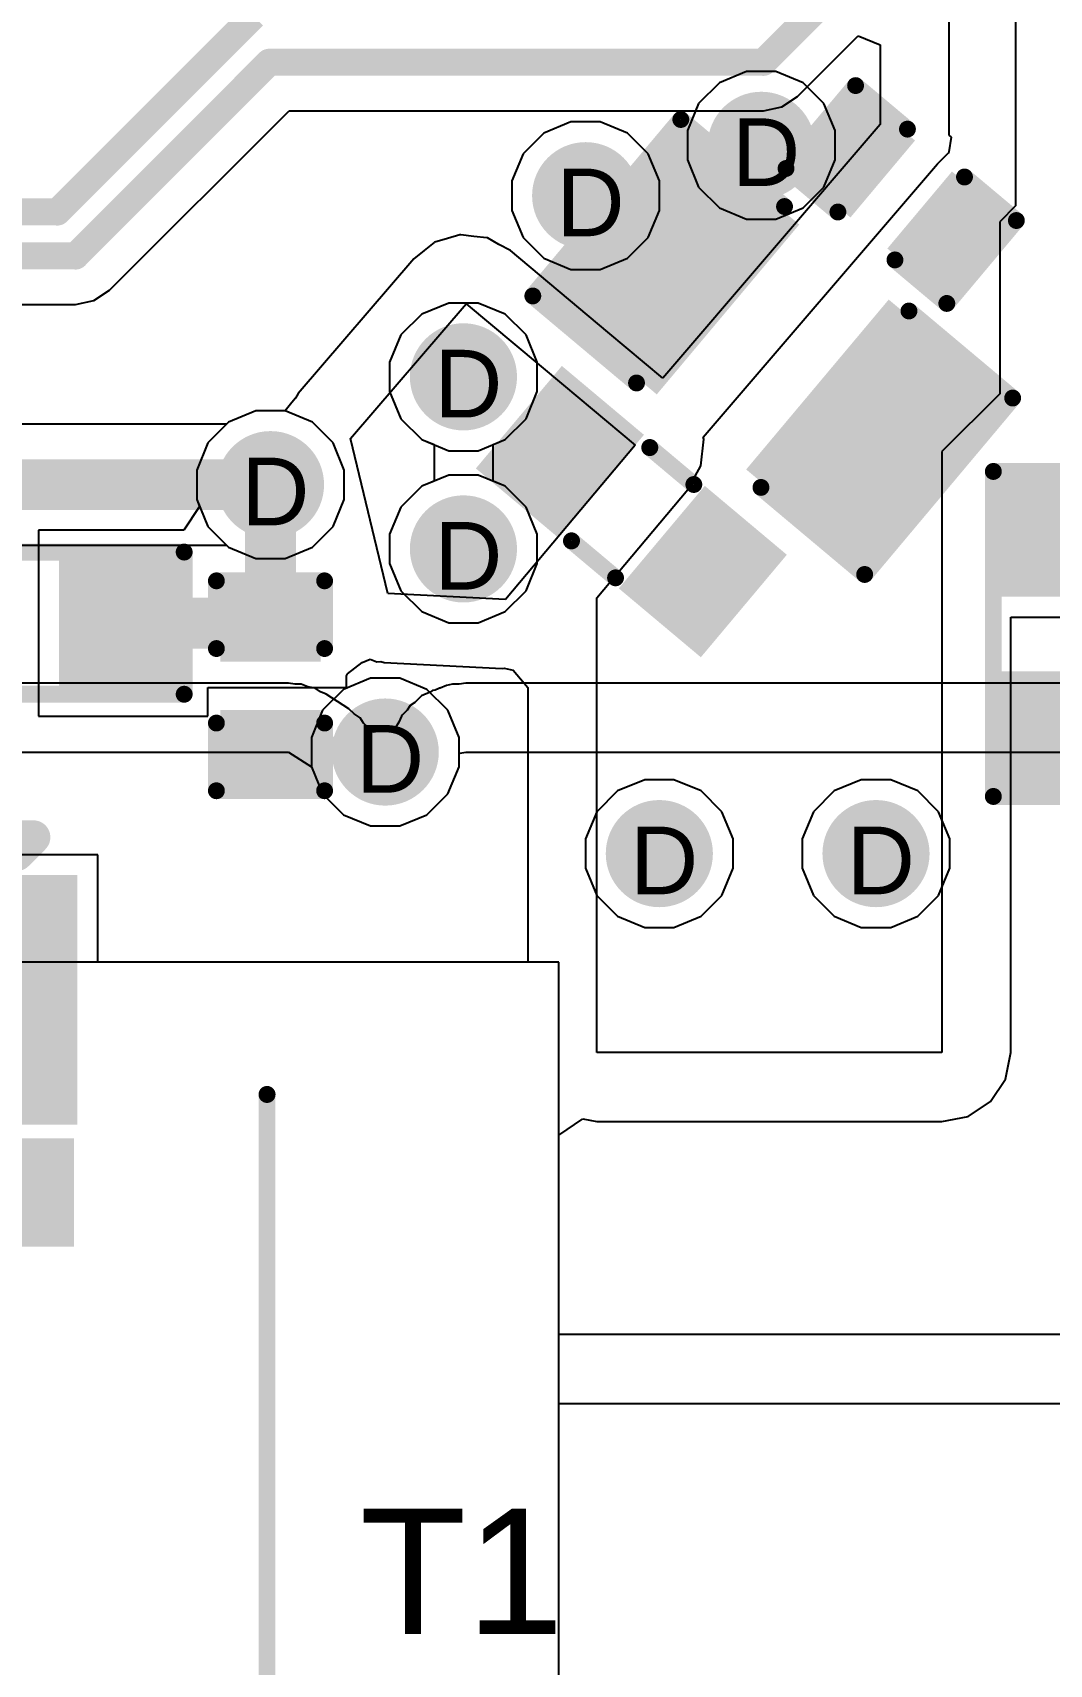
# Model space of a CAD drawing. Header units: inches. Extents: x 0 to 5032, y 0 to 5323.
# Drawn here: x 154.68 to 162.31, y 23.38 to 35.62 of the extents above; entities that cross this region are included whole.
import ezdxf

# ---------------------------------------------------------------- set-up
doc = ezdxf.new("R2010")
doc.units = ezdxf.units.IN
for name, color, linetype in [('Bottom Layer', 5, 'Continuous'), ('Bottom Solder', 6, 'Continuous'), ('Drill Drawing', 1, 'Continuous'), ('Layer 1', 16, 'Continuous'), ('Layer 2', 76, 'Continuous'), ('Multi-Layer', 9, 'Continuous'), ('Top Layer', 1, 'Continuous'), ('Top Overlay', 2, 'Continuous'), ('Top Paste', 8, 'Continuous'), ('Top Solder', 216, 'Continuous'), ('Via Holes', 16, 'Continuous')]:
    doc.layers.add(name, color=color, linetype=linetype)
doc.styles.add('Arial', font='', dxfattribs={"height": 0.2})
doc.styles.get('Arial').set_extended_font_data('Arial')

# ---------------------------------------------------------------- blocks, each defined once
blk = doc.blocks.new('IND_0603__1608_M_______26')
at = {"layer": 'Top Layer'}
for points in [[(-1, 0.4), (-0.4, 0.4), (-0.4, -0.4), (-1, -0.4)], [(0.4, 0.4), (1, 0.4), (1, -0.4), (0.4, -0.4)]]:
    blk.add_hatch(color=1, dxfattribs=at).paths.add_polyline_path(points)
at = {"layer": 'Top Paste'}
for points in [[(-1, 0.4), (-0.4, 0.4), (-0.4, -0.4), (-1, -0.4)], [(0.4, 0.4), (1, 0.4), (1, -0.4), (0.4, -0.4)]]:
    blk.add_hatch(color=8, dxfattribs=at).paths.add_polyline_path(points)
at = {"layer": 'Top Solder'}
for points in [[(-1.102, 0.502), (-0.298, 0.502), (-0.298, -0.502), (-1.102, -0.502)], [(0.298, 0.502), (1.102, 0.502), (1.102, -0.502), (0.298, -0.502)]]:
    blk.add_hatch(color=216, dxfattribs=at).paths.add_polyline_path(points)
at = {"layer": 'Top Overlay'}
for points in [[(-0.203, 0.457, 0.127, 0.127, 0), (0.229, 0.457, 0.127, 0.127, 0)], [(-0.203, -0.457, 0.127, 0.127, 0), (0.229, -0.457, 0.127, 0.127, 0)]]:
    blk.add_lwpolyline(points, format="xyseb", dxfattribs=at)
for points in [[(-0.235, 0.457, 0.0635, 0.0635, 1), (-0.171, 0.457, 0.0635, 0.0635, 1)], [(0.197, 0.457, 0.0635, 0.0635, 1), (0.26, 0.457, 0.0635, 0.0635, 1)], [(-0.235, -0.457, 0.0635, 0.0635, 1), (-0.171, -0.457, 0.0635, 0.0635, 1)], [(0.197, -0.457, 0.0635, 0.0635, 1), (0.26, -0.457, 0.0635, 0.0635, 1)]]:
    blk.add_lwpolyline(points, format="xyseb", close=True, dxfattribs=at)
blk = doc.blocks.new('C___0402_33')
at = {"layer": 'Top Layer'}
for points in [[(-0.699, -0.318), (-0.699, 0.317), (-0.241, 0.317), (-0.241, -0.318)], [(0.241, -0.318), (0.241, 0.317), (0.699, 0.317), (0.699, -0.318)]]:
    blk.add_hatch(color=1, dxfattribs=at).paths.add_polyline_path(points)
at = {"layer": 'Top Paste'}
for points in [[(-0.699, -0.318), (-0.699, 0.317), (-0.241, 0.317), (-0.241, -0.318)], [(0.241, -0.318), (0.241, 0.317), (0.699, 0.317), (0.699, -0.318)]]:
    blk.add_hatch(color=8, dxfattribs=at).paths.add_polyline_path(points)
at = {"layer": 'Top Solder'}
for points in [[(-0.758, -0.377), (-0.758, 0.377), (-0.181, 0.377), (-0.181, -0.377)], [(0.181, -0.377), (0.181, 0.377), (0.758, 0.377), (0.758, -0.377)]]:
    blk.add_hatch(color=216, dxfattribs=at).paths.add_polyline_path(points)
at = {"layer": 'Top Overlay'}
for points in [[(-0.787, -0.406, 0.127, 0.127, 0), (-0.787, 0.406, 0.127, 0.127, 0)], [(-0.787, 0.406, 0.127, 0.127, 0), (-0.279, 0.406, 0.127, 0.127, 0)], [(0.279, 0.406, 0.127, 0.127, 0), (0.787, 0.406, 0.127, 0.127, 0)], [(0.787, -0.406, 0.127, 0.127, 0), (0.787, 0.406, 0.127, 0.127, 0)], [(-0.787, -0.406, 0.127, 0.127, 0), (-0.279, -0.406, 0.127, 0.127, 0)], [(0.279, -0.406, 0.127, 0.127, 0), (0.787, -0.406, 0.127, 0.127, 0)]]:
    blk.add_lwpolyline(points, format="xyseb", dxfattribs=at)
for points in [[(-0.819, 0.406, 0.0635, 0.0635, 1), (-0.756, 0.406, 0.0635, 0.0635, 1)], [(-0.819, 0.406, 0.0635, 0.0635, 1), (-0.756, 0.406, 0.0635, 0.0635, 1)], [(-0.311, 0.406, 0.0635, 0.0635, 1), (-0.248, 0.406, 0.0635, 0.0635, 1)], [(0.248, 0.406, 0.0635, 0.0635, 1), (0.311, 0.406, 0.0635, 0.0635, 1)], [(0.756, 0.406, 0.0635, 0.0635, 1), (0.819, 0.406, 0.0635, 0.0635, 1)], [(0.756, 0.406, 0.0635, 0.0635, 1), (0.819, 0.406, 0.0635, 0.0635, 1)], [(-0.819, -0.406, 0.0635, 0.0635, 1), (-0.756, -0.406, 0.0635, 0.0635, 1)], [(-0.819, -0.406, 0.0635, 0.0635, 1), (-0.756, -0.406, 0.0635, 0.0635, 1)], [(-0.311, -0.406, 0.0635, 0.0635, 1), (-0.248, -0.406, 0.0635, 0.0635, 1)], [(0.248, -0.406, 0.0635, 0.0635, 1), (0.311, -0.406, 0.0635, 0.0635, 1)], [(0.756, -0.406, 0.0635, 0.0635, 1), (0.819, -0.406, 0.0635, 0.0635, 1)], [(0.756, -0.406, 0.0635, 0.0635, 1), (0.819, -0.406, 0.0635, 0.0635, 1)]]:
    blk.add_lwpolyline(points, format="xyseb", close=True, dxfattribs=at)
blk = doc.blocks.new('C___0805_34')
at = {"layer": 'Top Layer'}
for points in [[(-1.524, 0.762), (-0.508, 0.762), (-0.508, -0.762), (-1.524, -0.762)], [(0.508, 0.762), (1.524, 0.762), (1.524, -0.762), (0.508, -0.762)]]:
    blk.add_hatch(color=1, dxfattribs=at).paths.add_polyline_path(points)
at = {"layer": 'Top Paste'}
for points in [[(-1.524, 0.762), (-0.508, 0.762), (-0.508, -0.762), (-1.524, -0.762)], [(0.508, 0.762), (1.524, 0.762), (1.524, -0.762), (0.508, -0.762)]]:
    blk.add_hatch(color=8, dxfattribs=at).paths.add_polyline_path(points)
at = {"layer": 'Top Solder'}
for points in [[(-1.594, 0.832), (-0.438, 0.832), (-0.438, -0.832), (-1.594, -0.832)], [(0.438, 0.832), (1.594, 0.832), (1.594, -0.832), (0.438, -0.832)]]:
    blk.add_hatch(color=216, dxfattribs=at).paths.add_polyline_path(points)
at = {"layer": 'Top Overlay'}
for points in [[(-1.626, 0.864, 0.127, 0.127, 0), (-0.61, 0.864, 0.127, 0.127, 0)], [(-1.626, -0.864, 0.127, 0.127, 0), (-1.626, 0.864, 0.127, 0.127, 0)], [(0.61, 0.864, 0.127, 0.127, 0), (1.626, 0.864, 0.127, 0.127, 0)], [(1.626, -0.864, 0.127, 0.127, 0), (1.626, 0.864, 0.127, 0.127, 0)], [(-1.626, -0.864, 0.127, 0.127, 0), (-0.61, -0.864, 0.127, 0.127, 0)], [(0.61, -0.864, 0.127, 0.127, 0), (1.626, -0.864, 0.127, 0.127, 0)]]:
    blk.add_lwpolyline(points, format="xyseb", dxfattribs=at)
for points in [[(-1.657, 0.864, 0.0635, 0.0635, 1), (-1.594, 0.864, 0.0635, 0.0635, 1)], [(-1.657, 0.864, 0.0635, 0.0635, 1), (-1.594, 0.864, 0.0635, 0.0635, 1)], [(-0.641, 0.864, 0.0635, 0.0635, 1), (-0.578, 0.864, 0.0635, 0.0635, 1)], [(0.578, 0.864, 0.0635, 0.0635, 1), (0.641, 0.864, 0.0635, 0.0635, 1)], [(1.594, 0.864, 0.0635, 0.0635, 1), (1.657, 0.864, 0.0635, 0.0635, 1)], [(1.594, 0.864, 0.0635, 0.0635, 1), (1.657, 0.864, 0.0635, 0.0635, 1)], [(-1.657, -0.864, 0.0635, 0.0635, 1), (-1.594, -0.864, 0.0635, 0.0635, 1)], [(-1.657, -0.864, 0.0635, 0.0635, 1), (-1.594, -0.864, 0.0635, 0.0635, 1)], [(-0.641, -0.864, 0.0635, 0.0635, 1), (-0.578, -0.864, 0.0635, 0.0635, 1)], [(0.578, -0.864, 0.0635, 0.0635, 1), (0.641, -0.864, 0.0635, 0.0635, 1)], [(1.594, -0.864, 0.0635, 0.0635, 1), (1.657, -0.864, 0.0635, 0.0635, 1)], [(1.594, -0.864, 0.0635, 0.0635, 1), (1.657, -0.864, 0.0635, 0.0635, 1)]]:
    blk.add_lwpolyline(points, format="xyseb", close=True, dxfattribs=at)
blk = doc.blocks.new('C___0402_38')
at = {"layer": 'Top Layer'}
for points in [[(-0.699, -0.318), (-0.699, 0.318), (-0.241, 0.318), (-0.241, -0.318)], [(0.241, -0.318), (0.241, 0.318), (0.699, 0.318), (0.699, -0.318)]]:
    blk.add_hatch(color=1, dxfattribs=at).paths.add_polyline_path(points)
at = {"layer": 'Top Paste'}
for points in [[(-0.699, -0.318), (-0.699, 0.318), (-0.241, 0.318), (-0.241, -0.318)], [(0.241, -0.318), (0.241, 0.318), (0.699, 0.318), (0.699, -0.318)]]:
    blk.add_hatch(color=8, dxfattribs=at).paths.add_polyline_path(points)
at = {"layer": 'Top Solder'}
for points in [[(-0.758, -0.377), (-0.758, 0.377), (-0.181, 0.377), (-0.181, -0.377)], [(0.181, -0.377), (0.181, 0.377), (0.758, 0.377), (0.758, -0.377)]]:
    blk.add_hatch(color=216, dxfattribs=at).paths.add_polyline_path(points)
at = {"layer": 'Top Overlay'}
for points in [[(-0.787, 0.406, 0.127, 0.127, 0), (-0.787, -0.406, 0.127, 0.127, 0)], [(-0.787, 0.406, 0.127, 0.127, 0), (-0.279, 0.406, 0.127, 0.127, 0)], [(0.279, 0.406, 0.127, 0.127, 0), (0.787, 0.406, 0.127, 0.127, 0)], [(0.787, 0.406, 0.127, 0.127, 0), (0.787, -0.406, 0.127, 0.127, 0)], [(-0.787, -0.406, 0.127, 0.127, 0), (-0.279, -0.406, 0.127, 0.127, 0)], [(0.279, -0.406, 0.127, 0.127, 0), (0.787, -0.406, 0.127, 0.127, 0)]]:
    blk.add_lwpolyline(points, format="xyseb", dxfattribs=at)
for points in [[(-0.819, 0.406, 0.0635, 0.0635, 1), (-0.756, 0.406, 0.0635, 0.0635, 1)], [(-0.819, 0.406, 0.0635, 0.0635, 1), (-0.756, 0.406, 0.0635, 0.0635, 1)], [(-0.311, 0.406, 0.0635, 0.0635, 1), (-0.248, 0.406, 0.0635, 0.0635, 1)], [(0.248, 0.406, 0.0635, 0.0635, 1), (0.311, 0.406, 0.0635, 0.0635, 1)], [(0.756, 0.406, 0.0635, 0.0635, 1), (0.819, 0.406, 0.0635, 0.0635, 1)], [(0.756, 0.406, 0.0635, 0.0635, 1), (0.819, 0.406, 0.0635, 0.0635, 1)], [(-0.819, -0.406, 0.0635, 0.0635, 1), (-0.756, -0.406, 0.0635, 0.0635, 1)], [(-0.819, -0.406, 0.0635, 0.0635, 1), (-0.756, -0.406, 0.0635, 0.0635, 1)], [(-0.311, -0.406, 0.0635, 0.0635, 1), (-0.248, -0.406, 0.0635, 0.0635, 1)], [(0.248, -0.406, 0.0635, 0.0635, 1), (0.311, -0.406, 0.0635, 0.0635, 1)], [(0.756, -0.406, 0.0635, 0.0635, 1), (0.819, -0.406, 0.0635, 0.0635, 1)], [(0.756, -0.406, 0.0635, 0.0635, 1), (0.819, -0.406, 0.0635, 0.0635, 1)]]:
    blk.add_lwpolyline(points, format="xyseb", close=True, dxfattribs=at)
blk = doc.blocks.new('H1102NLT_51')
at = {"layer": 'Top Layer'}
for points in [[(-5.1, 4.825), (-3.43, 4.825), (-3.43, 4.065), (-5.1, 4.065)], [(5.1, 4.065), (3.43, 4.065), (3.43, 4.825), (5.1, 4.825)], [(-5.1, 3.555), (-3.43, 3.555), (-3.43, 2.795), (-5.1, 2.795)], [(5.1, 2.795), (3.43, 2.795), (3.43, 3.555), (5.1, 3.555)], [(-5.1, 2.285), (-3.43, 2.285), (-3.43, 1.525), (-5.1, 1.525)], [(5.1, 1.525), (3.43, 1.525), (3.43, 2.285), (5.1, 2.285)], [(-5.1, 1.015), (-3.43, 1.015), (-3.43, 0.255), (-5.1, 0.255)], [(5.1, 0.255), (3.43, 0.255), (3.43, 1.015), (5.1, 1.015)], [(-5.1, -0.255), (-3.43, -0.255), (-3.43, -1.015), (-5.1, -1.015)], [(5.1, -1.015), (3.43, -1.015), (3.43, -0.255), (5.1, -0.255)], [(-5.1, -1.525), (-3.43, -1.525), (-3.43, -2.285), (-5.1, -2.285)], [(5.1, -2.285), (3.43, -2.285), (3.43, -1.525), (5.1, -1.525)], [(-5.1, -2.795), (-3.43, -2.795), (-3.43, -3.555), (-5.1, -3.555)], [(5.1, -3.555), (3.43, -3.555), (3.43, -2.795), (5.1, -2.795)], [(-5.1, -4.065), (-3.43, -4.065), (-3.43, -4.825), (-5.1, -4.825)], [(5.1, -4.825), (3.43, -4.825), (3.43, -4.065), (5.1, -4.065)]]:
    blk.add_hatch(color=1, dxfattribs=at).paths.add_polyline_path(points)
at = {"layer": 'Top Overlay'}
blk.add_hatch(color=2, dxfattribs=at).paths.add_polyline_path([(-3.226, 4.089), (-2.413, 4.089), (-2.413, 4.902), (-3.226, 4.902)])
at = {"layer": 'Top Paste'}
for points in [[(-5.1, 4.825), (-3.43, 4.825), (-3.43, 4.065), (-5.1, 4.065)], [(5.1, 4.065), (3.43, 4.065), (3.43, 4.825), (5.1, 4.825)], [(-5.1, 3.555), (-3.43, 3.555), (-3.43, 2.795), (-5.1, 2.795)], [(5.1, 2.795), (3.43, 2.795), (3.43, 3.555), (5.1, 3.555)], [(-5.1, 2.285), (-3.43, 2.285), (-3.43, 1.525), (-5.1, 1.525)], [(5.1, 1.525), (3.43, 1.525), (3.43, 2.285), (5.1, 2.285)], [(-5.1, 1.015), (-3.43, 1.015), (-3.43, 0.255), (-5.1, 0.255)], [(5.1, 0.255), (3.43, 0.255), (3.43, 1.015), (5.1, 1.015)], [(-5.1, -0.255), (-3.43, -0.255), (-3.43, -1.015), (-5.1, -1.015)], [(5.1, -1.015), (3.43, -1.015), (3.43, -0.255), (5.1, -0.255)], [(-5.1, -1.525), (-3.43, -1.525), (-3.43, -2.285), (-5.1, -2.285)], [(5.1, -2.285), (3.43, -2.285), (3.43, -1.525), (5.1, -1.525)], [(-5.1, -2.795), (-3.43, -2.795), (-3.43, -3.555), (-5.1, -3.555)], [(5.1, -3.555), (3.43, -3.555), (3.43, -2.795), (5.1, -2.795)], [(-5.1, -4.065), (-3.43, -4.065), (-3.43, -4.825), (-5.1, -4.825)], [(5.1, -4.825), (3.43, -4.825), (3.43, -4.065), (5.1, -4.065)]]:
    blk.add_hatch(color=8, dxfattribs=at).paths.add_polyline_path(points)
at = {"layer": 'Top Solder'}
for points in [[(-5.202, 4.927), (-3.328, 4.927), (-3.328, 3.963), (-5.202, 3.963)], [(5.202, 3.963), (3.328, 3.963), (3.328, 4.927), (5.202, 4.927)], [(-5.202, 3.657), (-3.328, 3.657), (-3.328, 2.693), (-5.202, 2.693)], [(5.202, 2.693), (3.328, 2.693), (3.328, 3.657), (5.202, 3.657)], [(-5.202, 2.387), (-3.328, 2.387), (-3.328, 1.423), (-5.202, 1.423)], [(5.202, 1.423), (3.328, 1.423), (3.328, 2.387), (5.202, 2.387)], [(-5.202, 1.117), (-3.328, 1.117), (-3.328, 0.153), (-5.202, 0.153)], [(5.202, 0.153), (3.328, 0.153), (3.328, 1.117), (5.202, 1.117)], [(-5.202, -0.153), (-3.328, -0.153), (-3.328, -1.117), (-5.202, -1.117)], [(5.202, -1.117), (3.328, -1.117), (3.328, -0.153), (5.202, -0.153)], [(-5.202, -1.423), (-3.328, -1.423), (-3.328, -2.387), (-5.202, -2.387)], [(5.202, -2.387), (3.328, -2.387), (3.328, -1.423), (5.202, -1.423)], [(-5.202, -2.693), (-3.328, -2.693), (-3.328, -3.657), (-5.202, -3.657)], [(5.202, -3.657), (3.328, -3.657), (3.328, -2.693), (5.202, -2.693)], [(-5.202, -3.963), (-3.328, -3.963), (-3.328, -4.927), (-5.202, -4.927)], [(5.202, -4.927), (3.328, -4.927), (3.328, -3.963), (5.202, -3.963)]]:
    blk.add_hatch(color=216, dxfattribs=at).paths.add_polyline_path(points)
at = {"layer": 'Top Overlay'}
for points in [[(3.555, 6.35, 0.127, 0.127, 0), (-3.555, 6.35, 0.127, 0.127, 0)], [(-5.484, 4.343, 0.254, 0.254, 0), (-5.484, 4.597, 0.254, 0.254, 0)], [(-5.357, 4.47, 0.254, 0.254, 0), (-5.484, 4.597, 0.254, 0.254, 0)], [(-5.484, 4.343, 0.254, 0.254, 0), (-5.357, 4.47, 0.254, 0.254, 0)], [(3.555, -6.35, 0.127, 0.127, 0), (-3.555, -6.35, 0.127, 0.127, 0)]]:
    blk.add_lwpolyline(points, format="xyseb", dxfattribs=at)
for points in [[(-3.587, 6.35, 0.0635, 0.0635, 1), (-3.523, 6.35, 0.0635, 0.0635, 1)], [(3.523, 6.35, 0.0635, 0.0635, 1), (3.587, 6.35, 0.0635, 0.0635, 1)], [(-5.548, 4.597, 0.127, 0.127, 1), (-5.421, 4.597, 0.127, 0.127, 1)], [(-5.548, 4.597, 0.127, 0.127, 1), (-5.421, 4.597, 0.127, 0.127, 1)], [(-5.421, 4.47, 0.127, 0.127, 1), (-5.294, 4.47, 0.127, 0.127, 1)], [(-5.421, 4.47, 0.127, 0.127, 1), (-5.294, 4.47, 0.127, 0.127, 1)], [(-5.548, 4.343, 0.127, 0.127, 1), (-5.421, 4.343, 0.127, 0.127, 1)], [(-5.548, 4.343, 0.127, 0.127, 1), (-5.421, 4.343, 0.127, 0.127, 1)], [(-3.587, -6.35, 0.0635, 0.0635, 1), (-3.523, -6.35, 0.0635, 0.0635, 1)], [(3.523, -6.35, 0.0635, 0.0635, 1), (3.587, -6.35, 0.0635, 0.0635, 1)]]:
    blk.add_lwpolyline(points, format="xyseb", close=True, dxfattribs=at)
blk = doc.blocks.new('R___0603_89')
at = {"layer": 'Top Layer'}
for points in [[(-0.381, 0.4445), (-0.381, -0.4445), (-1.143, -0.4445), (-1.143, 0.4445)], [(1.143, 0.4445), (1.143, -0.4445), (0.381, -0.4445), (0.381, 0.4445)]]:
    blk.add_hatch(color=1, dxfattribs=at).paths.add_polyline_path(points)
at = {"layer": 'Top Paste'}
for points in [[(-0.381, 0.4445), (-0.381, -0.4445), (-1.143, -0.4445), (-1.143, 0.4445)], [(1.143, 0.4445), (1.143, -0.4445), (0.381, -0.4445), (0.381, 0.4445)]]:
    blk.add_hatch(color=8, dxfattribs=at).paths.add_polyline_path(points)
at = {"layer": 'Top Solder'}
for points in [[(-0.2794, 0.5461), (-0.2794, -0.5461), (-1.2446, -0.5461), (-1.2446, 0.5461)], [(1.2446, 0.5461), (1.2446, -0.5461), (0.2794, -0.5461), (0.2794, 0.5461)]]:
    blk.add_hatch(color=216, dxfattribs=at).paths.add_polyline_path(points)
at = {"layer": 'Top Overlay'}
for points in [[(1.2192, 0.5334, 0.127, 0.127, 0), (-1.2192, 0.5334, 0.127, 0.127, 0)], [(-1.2192, -0.5334, 0.127, 0.127, 0), (-1.2192, 0.5334, 0.127, 0.127, 0)], [(1.2192, -0.5334, 0.127, 0.127, 0), (1.2192, 0.5334, 0.127, 0.127, 0)], [(1.2192, -0.5334, 0.127, 0.127, 0), (-1.2192, -0.5334, 0.127, 0.127, 0)]]:
    blk.add_lwpolyline(points, format="xyseb", dxfattribs=at)
for points in [[(-1.25095, 0.5334, 0.0635, 0.0635, 1), (-1.18745, 0.5334, 0.0635, 0.0635, 1)], [(-1.25095, 0.5334, 0.0635, 0.0635, 1), (-1.18745, 0.5334, 0.0635, 0.0635, 1)], [(1.18745, 0.5334, 0.0635, 0.0635, 1), (1.25095, 0.5334, 0.0635, 0.0635, 1)], [(1.18745, 0.5334, 0.0635, 0.0635, 1), (1.25095, 0.5334, 0.0635, 0.0635, 1)], [(-1.25095, -0.5334, 0.0635, 0.0635, 1), (-1.18745, -0.5334, 0.0635, 0.0635, 1)], [(-1.25095, -0.5334, 0.0635, 0.0635, 1), (-1.18745, -0.5334, 0.0635, 0.0635, 1)], [(1.18745, -0.5334, 0.0635, 0.0635, 1), (1.25095, -0.5334, 0.0635, 0.0635, 1)], [(1.18745, -0.5334, 0.0635, 0.0635, 1), (1.25095, -0.5334, 0.0635, 0.0635, 1)]]:
    blk.add_lwpolyline(points, format="xyseb", close=True, dxfattribs=at)
blk = doc.blocks.new('R___0603_101')
at = {"layer": 'Top Layer'}
for points in [[(-0.381, 0.4445), (-0.381, -0.4445), (-1.143, -0.4445), (-1.143, 0.4445)], [(1.143, 0.4445), (1.143, -0.4445), (0.381, -0.4445), (0.381, 0.4445)]]:
    blk.add_hatch(color=1, dxfattribs=at).paths.add_polyline_path(points)
at = {"layer": 'Top Paste'}
for points in [[(-0.381, 0.4445), (-0.381, -0.4445), (-1.143, -0.4445), (-1.143, 0.4445)], [(1.143, 0.4445), (1.143, -0.4445), (0.381, -0.4445), (0.381, 0.4445)]]:
    blk.add_hatch(color=8, dxfattribs=at).paths.add_polyline_path(points)
at = {"layer": 'Top Solder'}
for points in [[(-0.2794, 0.5461), (-0.2794, -0.5461), (-1.2446, -0.5461), (-1.2446, 0.5461)], [(1.2446, 0.5461), (1.2446, -0.5461), (0.2794, -0.5461), (0.2794, 0.5461)]]:
    blk.add_hatch(color=216, dxfattribs=at).paths.add_polyline_path(points)
at = {"layer": 'Top Overlay'}
for points in [[(1.2192, 0.5334, 0.127, 0.127, 0), (-1.2192, 0.5334, 0.127, 0.127, 0)], [(-1.2192, 0.5334, 0.127, 0.127, 0), (-1.2192, -0.5334, 0.127, 0.127, 0)], [(1.2192, 0.5334, 0.127, 0.127, 0), (1.2192, -0.5334, 0.127, 0.127, 0)], [(1.2192, -0.5334, 0.127, 0.127, 0), (-1.2192, -0.5334, 0.127, 0.127, 0)]]:
    blk.add_lwpolyline(points, format="xyseb", dxfattribs=at)
for points in [[(-1.25095, 0.5334, 0.0635, 0.0635, 1), (-1.18745, 0.5334, 0.0635, 0.0635, 1)], [(-1.25095, 0.5334, 0.0635, 0.0635, 1), (-1.18745, 0.5334, 0.0635, 0.0635, 1)], [(1.18745, 0.5334, 0.0635, 0.0635, 1), (1.25095, 0.5334, 0.0635, 0.0635, 1)], [(1.18745, 0.5334, 0.0635, 0.0635, 1), (1.25095, 0.5334, 0.0635, 0.0635, 1)], [(-1.25095, -0.5334, 0.0635, 0.0635, 1), (-1.18745, -0.5334, 0.0635, 0.0635, 1)], [(-1.25095, -0.5334, 0.0635, 0.0635, 1), (-1.18745, -0.5334, 0.0635, 0.0635, 1)], [(1.18745, -0.5334, 0.0635, 0.0635, 1), (1.25095, -0.5334, 0.0635, 0.0635, 1)], [(1.18745, -0.5334, 0.0635, 0.0635, 1), (1.25095, -0.5334, 0.0635, 0.0635, 1)]]:
    blk.add_lwpolyline(points, format="xyseb", close=True, dxfattribs=at)

msp = doc.modelspace()

# ---------------------------------------------------------------- hatches: boundary and pattern name
at = {"layer": 'Bottom Layer'}
h = msp.add_hatch(color=5, dxfattribs=at)
edge = h.paths.add_edge_path()
edge.add_arc((160.15, 34.778), 0.3, 0, 360)
h = msp.add_hatch(color=5, dxfattribs=at)
edge = h.paths.add_edge_path()
edge.add_arc((158.832, 34.4), 0.3, 0, 360)
h = msp.add_hatch(color=5, dxfattribs=at)
edge = h.paths.add_edge_path()
edge.add_arc((157.915, 33.041), 0.3, 0, 360)
h = msp.add_hatch(color=5, dxfattribs=at)
edge = h.paths.add_edge_path()
edge.add_arc((156.467, 32.232), 0.3, 0, 360)
h = msp.add_hatch(color=5, dxfattribs=at)
edge = h.paths.add_edge_path()
edge.add_arc((157.915, 31.75), 0.3, 0, 360)
h = msp.add_hatch(color=5, dxfattribs=at)
edge = h.paths.add_edge_path()
edge.add_arc((157.328, 30.226), 0.3, 0, 360)
h = msp.add_hatch(color=5, dxfattribs=at)
edge = h.paths.add_edge_path()
edge.add_arc((159.385, 29.464), 0.3, 0, 360)
h = msp.add_hatch(color=5, dxfattribs=at)
edge = h.paths.add_edge_path()
edge.add_arc((161.011, 29.464), 0.3, 0, 360)
at = {"layer": 'Bottom Solder'}
h = msp.add_hatch(color=6, dxfattribs=at)
edge = h.paths.add_edge_path()
edge.add_arc((160.15, 34.778), 0.402, 0, 360)
h = msp.add_hatch(color=6, dxfattribs=at)
edge = h.paths.add_edge_path()
edge.add_arc((158.832, 34.4), 0.402, 0, 360)
h = msp.add_hatch(color=6, dxfattribs=at)
edge = h.paths.add_edge_path()
edge.add_arc((157.915, 33.041), 0.402, 0, 360)
h = msp.add_hatch(color=6, dxfattribs=at)
edge = h.paths.add_edge_path()
edge.add_arc((156.467, 32.232), 0.402, 0, 360)
h = msp.add_hatch(color=6, dxfattribs=at)
edge = h.paths.add_edge_path()
edge.add_arc((157.915, 31.75), 0.402, 0, 360)
h = msp.add_hatch(color=6, dxfattribs=at)
edge = h.paths.add_edge_path()
edge.add_arc((157.328, 30.226), 0.402, 0, 360)
h = msp.add_hatch(color=6, dxfattribs=at)
edge = h.paths.add_edge_path()
edge.add_arc((159.385, 29.464), 0.402, 0, 360)
h = msp.add_hatch(color=6, dxfattribs=at)
edge = h.paths.add_edge_path()
edge.add_arc((161.011, 29.464), 0.402, 0, 360)
at = {"layer": 'Layer 1'}
h = msp.add_hatch(color=16, dxfattribs=at)
edge = h.paths.add_edge_path()
edge.add_arc((160.15, 34.778), 0.3, 0, 360)
h = msp.add_hatch(color=16, dxfattribs=at)
edge = h.paths.add_edge_path()
edge.add_arc((158.832, 34.4), 0.3, 0, 360)
h = msp.add_hatch(color=16, dxfattribs=at)
edge = h.paths.add_edge_path()
edge.add_arc((157.915, 33.041), 0.3, 0, 360)
h = msp.add_hatch(color=16, dxfattribs=at)
edge = h.paths.add_edge_path()
edge.add_arc((156.467, 32.232), 0.3, 0, 360)
h = msp.add_hatch(color=16, dxfattribs=at)
edge = h.paths.add_edge_path()
edge.add_arc((157.915, 31.75), 0.3, 0, 360)
h = msp.add_hatch(color=16, dxfattribs=at)
edge = h.paths.add_edge_path()
edge.add_arc((157.328, 30.226), 0.3, 0, 360)
h = msp.add_hatch(color=16, dxfattribs=at)
edge = h.paths.add_edge_path()
edge.add_arc((159.385, 29.464), 0.3, 0, 360)
h = msp.add_hatch(color=16, dxfattribs=at)
edge = h.paths.add_edge_path()
edge.add_arc((161.011, 29.464), 0.3, 0, 360)
at = {"layer": 'Layer 2'}
h = msp.add_hatch(color=76, dxfattribs=at)
edge = h.paths.add_edge_path()
edge.add_arc((160.15, 34.778), 0.3, 0, 360)
h = msp.add_hatch(color=76, dxfattribs=at)
edge = h.paths.add_edge_path()
edge.add_arc((158.832, 34.4), 0.3, 0, 360)
h = msp.add_hatch(color=76, dxfattribs=at)
edge = h.paths.add_edge_path()
edge.add_arc((157.915, 33.041), 0.3, 0, 360)
h = msp.add_hatch(color=76, dxfattribs=at)
edge = h.paths.add_edge_path()
edge.add_arc((156.467, 32.232), 0.3, 0, 360)
h = msp.add_hatch(color=76, dxfattribs=at)
edge = h.paths.add_edge_path()
edge.add_arc((157.915, 31.75), 0.3, 0, 360)
h = msp.add_hatch(color=76, dxfattribs=at)
edge = h.paths.add_edge_path()
edge.add_arc((157.328, 30.226), 0.3, 0, 360)
h = msp.add_hatch(color=76, dxfattribs=at)
edge = h.paths.add_edge_path()
edge.add_arc((159.385, 29.464), 0.3, 0, 360)
h = msp.add_hatch(color=76, dxfattribs=at)
edge = h.paths.add_edge_path()
edge.add_arc((161.011, 29.464), 0.3, 0, 360)
at = {"layer": 'Top Layer'}
h = msp.add_hatch(color=1, dxfattribs=at)
edge = h.paths.add_edge_path()
edge.add_arc((160.15, 34.778), 0.3, 0, 360)
h = msp.add_hatch(color=1, dxfattribs=at)
edge = h.paths.add_edge_path()
edge.add_arc((158.832, 34.4), 0.3, 0, 360)
h = msp.add_hatch(color=1, dxfattribs=at)
edge = h.paths.add_edge_path()
edge.add_arc((157.915, 33.041), 0.3, 0, 360)
h = msp.add_hatch(color=1, dxfattribs=at)
edge = h.paths.add_edge_path()
edge.add_arc((156.467, 32.232), 0.3, 0, 360)
h = msp.add_hatch(color=1, dxfattribs=at)
edge = h.paths.add_edge_path()
edge.add_arc((157.915, 31.75), 0.3, 0, 360)
h = msp.add_hatch(color=1, dxfattribs=at)
edge = h.paths.add_edge_path()
edge.add_arc((157.328, 30.226), 0.3, 0, 360)
h = msp.add_hatch(color=1, dxfattribs=at)
edge = h.paths.add_edge_path()
edge.add_arc((159.385, 29.464), 0.3, 0, 360)
h = msp.add_hatch(color=1, dxfattribs=at)
edge = h.paths.add_edge_path()
edge.add_arc((161.011, 29.464), 0.3, 0, 360)
at = {"layer": 'Top Solder'}
h = msp.add_hatch(color=216, dxfattribs=at)
edge = h.paths.add_edge_path()
edge.add_arc((160.15, 34.778), 0.402, 0, 360)
h = msp.add_hatch(color=216, dxfattribs=at)
edge = h.paths.add_edge_path()
edge.add_arc((158.832, 34.4), 0.402, 0, 360)
h = msp.add_hatch(color=216, dxfattribs=at)
edge = h.paths.add_edge_path()
edge.add_arc((157.915, 33.041), 0.402, 0, 360)
h = msp.add_hatch(color=216, dxfattribs=at)
edge = h.paths.add_edge_path()
edge.add_arc((156.467, 32.232), 0.402, 0, 360)
h = msp.add_hatch(color=216, dxfattribs=at)
edge = h.paths.add_edge_path()
edge.add_arc((157.915, 31.75), 0.402, 0, 360)
h = msp.add_hatch(color=216, dxfattribs=at)
edge = h.paths.add_edge_path()
edge.add_arc((157.328, 30.226), 0.402, 0, 360)
h = msp.add_hatch(color=216, dxfattribs=at)
edge = h.paths.add_edge_path()
edge.add_arc((159.385, 29.464), 0.402, 0, 360)
h = msp.add_hatch(color=216, dxfattribs=at)
edge = h.paths.add_edge_path()
edge.add_arc((161.011, 29.464), 0.402, 0, 360)
at = {"layer": 'Via Holes'}
h = msp.add_hatch(color=7, dxfattribs=at)
edge = h.paths.add_edge_path()
edge.add_arc((160.15, 34.778), 0.15, 0, 360)
h = msp.add_hatch(color=7, dxfattribs=at)
edge = h.paths.add_edge_path()
edge.add_arc((158.832, 34.4), 0.15, 0, 360)
h = msp.add_hatch(color=7, dxfattribs=at)
edge = h.paths.add_edge_path()
edge.add_arc((157.915, 33.041), 0.15, 0, 360)
h = msp.add_hatch(color=7, dxfattribs=at)
edge = h.paths.add_edge_path()
edge.add_arc((156.467, 32.232), 0.15, 0, 360)
h = msp.add_hatch(color=7, dxfattribs=at)
edge = h.paths.add_edge_path()
edge.add_arc((157.915, 31.75), 0.15, 0, 360)
h = msp.add_hatch(color=7, dxfattribs=at)
edge = h.paths.add_edge_path()
edge.add_arc((157.328, 30.226), 0.15, 0, 360)
h = msp.add_hatch(color=7, dxfattribs=at)
edge = h.paths.add_edge_path()
edge.add_arc((159.385, 29.464), 0.15, 0, 360)
h = msp.add_hatch(color=7, dxfattribs=at)
edge = h.paths.add_edge_path()
edge.add_arc((161.011, 29.464), 0.15, 0, 360)

# ---------------------------------------------------------------- linework, layer by layer
at = {"layer": 'Bottom Layer'}
for p, q in [((157.805, 33.595), (157.602, 33.51)), ((158.026, 33.595), (157.805, 33.595)), ((158.229, 33.51), (158.026, 33.595)), ((157.602, 33.51), (157.446, 33.355)), ((158.385, 33.355), (158.229, 33.51)), ((157.446, 33.355), (157.361, 33.151)), ((158.469, 33.151), (158.385, 33.355)), ((157.361, 33.151), (157.361, 32.931)), ((158.469, 32.931), (158.469, 33.151)), ((157.361, 32.931), (157.446, 32.727)), ((158.385, 32.727), (158.469, 32.931)), ((156.153, 32.701), (156.137, 32.685)), ((156.357, 32.786), (156.153, 32.701)), ((156.577, 32.786), (156.357, 32.786)), ((156.781, 32.701), (156.577, 32.786)), ((156.937, 32.545), (156.781, 32.701)), ((157.446, 32.727), (157.602, 32.571)), ((158.229, 32.571), (158.385, 32.727)), ((156.137, 32.685), (151.5, 32.685)), ((157.602, 32.571), (157.805, 32.487)), ((158.026, 32.487), (158.229, 32.571)), ((157.021, 32.342), (156.937, 32.545)), ((157.805, 32.487), (158.026, 32.487)), ((157.021, 32.121), (157.021, 32.342)), ((157.602, 32.22), (157.446, 32.064)), ((157.805, 32.304), (157.602, 32.22)), ((158.026, 32.304), (157.805, 32.304)), ((158.229, 32.22), (158.026, 32.304)), ((158.385, 32.064), (158.229, 32.22)), ((156.937, 31.918), (157.021, 32.121)), ((157.446, 32.064), (157.361, 31.86)), ((158.469, 31.86), (158.385, 32.064)), ((156.781, 31.762), (156.937, 31.918)), ((157.361, 31.86), (157.361, 31.64)), ((158.469, 31.64), (158.469, 31.86)), ((151.5, 31.778), (156.137, 31.778)), ((156.137, 31.778), (156.153, 31.762)), ((156.153, 31.762), (156.357, 31.678)), ((156.577, 31.678), (156.781, 31.762)), ((156.357, 31.678), (156.577, 31.678)), ((157.361, 31.64), (157.446, 31.436)), ((158.385, 31.436), (158.469, 31.64)), ((157.446, 31.436), (157.602, 31.28)), ((158.229, 31.28), (158.385, 31.436)), ((157.602, 31.28), (157.805, 31.196)), ((158.026, 31.196), (158.229, 31.28)), ((157.805, 31.196), (158.026, 31.196)), ((156.603, 30.744), (154.209, 30.744)), ((156.649, 30.735), (156.603, 30.744)), ((156.697, 30.735), (156.649, 30.735)), ((156.748, 30.715), (156.697, 30.735)), ((157.832, 30.734), (157.787, 30.725)), ((157.883, 30.734), (157.832, 30.734)), ((157.933, 30.744), (157.883, 30.734)), ((162.819, 30.744), (157.933, 30.744)), ((156.801, 30.705), (156.748, 30.715)), ((156.841, 30.678), (156.801, 30.705)), ((156.885, 30.661), (156.841, 30.678)), ((157.055, 30.551), (156.885, 30.661)), ((157.6, 30.648), (157.549, 30.597)), ((157.666, 30.675), (157.6, 30.648)), ((157.6, 30.648), (157.6, 30.648)), ((157.683, 30.687), (157.666, 30.675)), ((157.703, 30.691), (157.683, 30.687)), ((157.73, 30.702), (157.703, 30.691)), ((157.734, 30.705), (157.73, 30.702)), ((157.739, 30.706), (157.734, 30.705)), ((157.787, 30.725), (157.739, 30.706)), ((157.787, 30.725), (157.787, 30.725)), ((157.094, 30.513), (157.055, 30.551)), ((157.14, 30.482), (157.094, 30.513)), ((157.451, 30.496), (157.431, 30.449)), ((157.457, 30.505), (157.451, 30.496)), ((157.493, 30.541), (157.457, 30.505)), ((157.457, 30.505), (157.457, 30.505)), ((157.515, 30.574), (157.493, 30.541)), ((157.549, 30.597), (157.515, 30.574)), ((157.166, 30.443), (157.14, 30.482)), ((157.2, 30.41), (157.166, 30.443)), ((157.212, 30.383), (157.2, 30.41)), ((157.24, 30.376), (157.212, 30.383)), ((157.403, 30.406), (157.24, 30.376)), ((157.431, 30.449), (157.403, 30.406)), ((154.209, 30.226), (156.273, 30.226)), ((156.273, 30.226), (156.603, 30.226)), ((156.603, 30.226), (156.774, 30.116)), ((157.882, 30.208), (157.888, 30.217)), ((157.882, 30.116), (157.882, 30.208)), ((157.888, 30.217), (157.933, 30.226)), ((157.933, 30.226), (159.842, 30.226)), ((159.842, 30.226), (162.819, 30.226)), ((156.774, 30.116), (156.858, 29.912)), ((157.797, 29.912), (157.882, 30.116)), ((156.858, 29.912), (157.014, 29.756)), ((157.641, 29.756), (157.797, 29.912)), ((157.014, 29.756), (157.217, 29.672)), ((157.438, 29.672), (157.641, 29.756)), ((157.217, 29.672), (157.438, 29.672)), ((158.632, 28.65), (141.554, 28.65)), ((158.632, 28.367), (158.632, 28.65)), ((158.632, 25.857), (158.632, 28.367)), ((158.632, 28.367), (158.632, 28.367)), ((165.708, 25.857), (158.632, 25.857)), ((158.632, 25.161), (158.632, 25.339)), ((158.632, 25.339), (165.708, 25.339)), ((158.632, 18.487), (158.632, 25.161))]:
    msp.add_line(p, q, dxfattribs=at)
msp.add_lwpolyline([(151.17, 32.232, 0.381, 0.381, 0), (156.467, 32.232, 0.381, 0.381, 0)], format="xyseb", dxfattribs=at)
msp.add_lwpolyline([(156.372, 32.232, 0.191, 0.191, 1), (156.562, 32.232, 0.191, 0.191, 1)], format="xyseb", close=True, dxfattribs=at)
at = {"layer": 'Layer 1'}
for p, q in [((157.805, 33.595), (157.602, 33.51)), ((158.026, 33.595), (157.805, 33.595)), ((158.229, 33.51), (158.026, 33.595)), ((157.602, 33.51), (157.446, 33.355)), ((158.385, 33.355), (158.229, 33.51)), ((157.446, 33.355), (157.361, 33.151)), ((158.469, 33.151), (158.385, 33.355)), ((157.361, 33.151), (157.361, 32.931)), ((158.469, 32.931), (158.469, 33.151)), ((157.361, 32.931), (157.446, 32.727)), ((158.385, 32.727), (158.469, 32.931)), ((156.153, 32.701), (155.997, 32.545)), ((156.357, 32.786), (156.153, 32.701)), ((156.577, 32.786), (156.357, 32.786)), ((156.781, 32.701), (156.577, 32.786)), ((156.937, 32.545), (156.781, 32.701)), ((157.446, 32.727), (157.602, 32.571)), ((158.229, 32.571), (158.385, 32.727)), ((157.602, 32.571), (157.694, 32.533)), ((158.137, 32.533), (158.229, 32.571)), ((155.997, 32.545), (155.913, 32.342)), ((157.021, 32.342), (156.937, 32.545)), ((157.694, 32.533), (157.694, 32.258)), ((158.137, 32.258), (158.137, 32.533)), ((155.913, 32.342), (155.913, 32.121)), ((157.021, 32.121), (157.021, 32.342)), ((157.602, 32.22), (157.446, 32.064)), ((157.694, 32.258), (157.602, 32.22)), ((158.229, 32.22), (158.137, 32.258)), ((158.385, 32.064), (158.229, 32.22)), ((155.913, 32.121), (155.997, 31.918)), ((156.937, 31.918), (157.021, 32.121)), ((157.446, 32.064), (157.361, 31.86)), ((158.469, 31.86), (158.385, 32.064)), ((155.997, 31.918), (156.153, 31.762)), ((156.781, 31.762), (156.937, 31.918)), ((157.361, 31.86), (157.361, 31.64)), ((158.469, 31.64), (158.469, 31.86)), ((156.153, 31.762), (156.357, 31.678)), ((156.577, 31.678), (156.781, 31.762)), ((156.357, 31.678), (156.577, 31.678)), ((157.361, 31.64), (157.446, 31.436)), ((158.385, 31.436), (158.469, 31.64)), ((157.446, 31.436), (157.602, 31.28)), ((158.229, 31.28), (158.385, 31.436)), ((157.602, 31.28), (157.805, 31.196)), ((158.026, 31.196), (158.229, 31.28)), ((157.805, 31.196), (158.026, 31.196)), ((159.275, 30.018), (159.071, 29.934)), ((159.495, 30.018), (159.275, 30.018)), ((159.699, 29.934), (159.495, 30.018)), ((160.9, 30.018), (160.697, 29.934)), ((161.121, 30.018), (160.9, 30.018)), ((161.324, 29.934), (161.121, 30.018)), ((159.071, 29.934), (158.915, 29.778)), ((159.855, 29.778), (159.699, 29.934)), ((160.697, 29.934), (160.541, 29.778)), ((161.48, 29.778), (161.324, 29.934)), ((158.915, 29.778), (158.831, 29.574)), ((159.939, 29.574), (159.855, 29.778)), ((160.541, 29.778), (160.457, 29.574)), ((161.565, 29.574), (161.48, 29.778)), ((158.831, 29.574), (158.831, 29.354)), ((159.939, 29.354), (159.939, 29.574)), ((160.457, 29.574), (160.457, 29.354)), ((161.565, 29.354), (161.565, 29.574)), ((158.831, 29.354), (158.915, 29.15)), ((159.855, 29.15), (159.939, 29.354)), ((160.457, 29.354), (160.541, 29.15)), ((161.48, 29.15), (161.565, 29.354)), ((158.915, 29.15), (159.071, 28.994)), ((159.699, 28.994), (159.855, 29.15)), ((160.541, 29.15), (160.697, 28.994)), ((161.324, 28.994), (161.48, 29.15)), ((159.071, 28.994), (159.275, 28.91)), ((159.275, 28.91), (159.495, 28.91)), ((159.495, 28.91), (159.699, 28.994)), ((160.697, 28.994), (160.9, 28.91)), ((160.9, 28.91), (161.121, 28.91)), ((161.121, 28.91), (161.324, 28.994)), ((158.632, 28.65), (153.922, 28.65)), ((158.632, 18.487), (158.632, 28.65))]:
    msp.add_line(p, q, dxfattribs=at)
at = {"layer": 'Layer 2'}
for p, q in [((160.04, 35.332), (159.836, 35.248)), ((160.26, 35.332), (160.04, 35.332)), ((160.464, 35.248), (160.26, 35.332)), ((159.836, 35.248), (159.68, 35.092)), ((160.62, 35.092), (160.464, 35.248)), ((159.68, 35.092), (159.596, 34.888)), ((160.704, 34.888), (160.62, 35.092)), ((158.722, 34.954), (158.518, 34.87)), ((158.942, 34.954), (158.722, 34.954)), ((159.146, 34.87), (158.942, 34.954)), ((158.518, 34.87), (158.362, 34.714)), ((159.302, 34.714), (159.146, 34.87)), ((159.596, 34.888), (159.596, 34.668)), ((160.704, 34.668), (160.704, 34.888)), ((158.362, 34.714), (158.278, 34.511)), ((159.386, 34.511), (159.302, 34.714)), ((159.596, 34.668), (159.68, 34.464)), ((160.62, 34.464), (160.704, 34.668)), ((158.278, 34.511), (158.278, 34.29)), ((159.386, 34.29), (159.386, 34.511)), ((159.68, 34.464), (159.836, 34.308)), ((160.464, 34.308), (160.62, 34.464)), ((158.278, 34.29), (158.362, 34.087)), ((159.302, 34.087), (159.386, 34.29)), ((159.836, 34.308), (160.04, 34.224)), ((160.26, 34.224), (160.464, 34.308)), ((160.04, 34.224), (160.26, 34.224)), ((158.362, 34.087), (158.518, 33.931)), ((159.146, 33.931), (159.302, 34.087)), ((158.518, 33.931), (158.722, 33.846)), ((158.942, 33.846), (159.146, 33.931)), ((158.722, 33.846), (158.942, 33.846)), ((156.153, 32.701), (155.997, 32.545)), ((156.357, 32.786), (156.153, 32.701)), ((156.577, 32.786), (156.357, 32.786)), ((156.781, 32.701), (156.577, 32.786)), ((156.937, 32.545), (156.781, 32.701)), ((155.997, 32.545), (155.913, 32.342)), ((157.021, 32.342), (156.937, 32.545)), ((155.913, 32.342), (155.913, 32.121)), ((157.021, 32.121), (157.021, 32.342)), ((155.913, 32.121), (155.997, 31.918)), ((156.937, 31.918), (157.021, 32.121)), ((155.997, 31.918), (156.153, 31.762)), ((156.781, 31.762), (156.937, 31.918)), ((156.153, 31.762), (156.357, 31.678)), ((156.577, 31.678), (156.781, 31.762)), ((156.357, 31.678), (156.577, 31.678)), ((157.217, 30.78), (157.014, 30.696)), ((157.438, 30.78), (157.217, 30.78)), ((157.641, 30.696), (157.438, 30.78)), ((157.014, 30.696), (156.858, 30.54)), ((157.797, 30.54), (157.641, 30.696)), ((156.858, 30.54), (156.774, 30.336)), ((157.882, 30.336), (157.797, 30.54)), ((156.774, 30.336), (156.774, 30.116)), ((157.882, 30.116), (157.882, 30.336)), ((156.774, 30.116), (156.858, 29.912)), ((157.797, 29.912), (157.882, 30.116)), ((159.275, 30.018), (159.071, 29.934)), ((159.495, 30.018), (159.275, 30.018)), ((159.699, 29.934), (159.495, 30.018)), ((160.9, 30.018), (160.697, 29.934)), ((161.121, 30.018), (160.9, 30.018)), ((161.324, 29.934), (161.121, 30.018)), ((156.858, 29.912), (157.014, 29.756)), ((157.641, 29.756), (157.797, 29.912)), ((159.071, 29.934), (158.915, 29.778)), ((159.855, 29.778), (159.699, 29.934)), ((160.697, 29.934), (160.541, 29.778)), ((161.48, 29.778), (161.324, 29.934)), ((157.014, 29.756), (157.217, 29.672)), ((157.438, 29.672), (157.641, 29.756)), ((158.915, 29.778), (158.831, 29.574)), ((159.939, 29.574), (159.855, 29.778)), ((160.541, 29.778), (160.457, 29.574)), ((161.565, 29.574), (161.48, 29.778)), ((157.217, 29.672), (157.438, 29.672)), ((158.831, 29.574), (158.831, 29.354)), ((159.939, 29.354), (159.939, 29.574)), ((160.457, 29.574), (160.457, 29.354)), ((161.565, 29.354), (161.565, 29.574)), ((158.831, 29.354), (158.915, 29.15)), ((159.855, 29.15), (159.939, 29.354)), ((160.457, 29.354), (160.541, 29.15)), ((161.48, 29.15), (161.565, 29.354)), ((158.915, 29.15), (159.071, 28.994)), ((159.699, 28.994), (159.855, 29.15)), ((160.541, 29.15), (160.697, 28.994)), ((161.324, 28.994), (161.48, 29.15)), ((159.071, 28.994), (159.275, 28.91)), ((159.275, 28.91), (159.495, 28.91)), ((159.495, 28.91), (159.699, 28.994)), ((160.697, 28.994), (160.9, 28.91)), ((160.9, 28.91), (161.121, 28.91)), ((161.121, 28.91), (161.324, 28.994)), ((158.632, 28.65), (153.922, 28.65)), ((158.632, 18.487), (158.632, 28.65))]:
    msp.add_line(p, q, dxfattribs=at)
at = {"layer": 'Multi-Layer'}
for p, q in [((158.632, 28.65), (141.471, 28.65)), ((158.632, 7.289), (158.632, 28.65))]:
    msp.add_line(p, q, dxfattribs=at)
at = {"layer": 'Top Layer'}
for p, q in [((162.059, 37.258), (162.059, 34.324)), ((161.56, 34.853), (161.56, 36.282)), ((160.422, 35.144), (160.877, 35.6)), ((160.877, 35.6), (161.042, 35.532)), ((161.042, 35.532), (161.042, 34.934)), ((160.305, 35.066), (160.422, 35.144)), ((155.26, 33.692), (156.607, 35.038)), ((156.607, 35.038), (160.166, 35.038)), ((160.166, 35.038), (160.305, 35.066)), ((160.166, 35.038), (160.166, 35.038)), ((161.042, 34.934), (159.411, 33.03)), ((161.577, 34.838), (161.56, 34.853)), ((161.56, 34.728), (161.577, 34.838)), ((161.472, 34.64), (161.554, 34.722)), ((161.554, 34.722), (161.56, 34.728)), ((159.714, 32.588), (161.472, 34.64)), ((162.059, 34.324), (161.939, 34.203)), ((161.939, 34.203), (161.939, 32.914)), ((157.695, 34.049), (157.619, 33.988)), ((157.698, 34.05), (157.695, 34.049)), ((157.701, 34.052), (157.698, 34.05)), ((157.795, 34.079), (157.701, 34.052)), ((157.889, 34.106), (157.795, 34.079)), ((157.892, 34.106), (157.889, 34.106)), ((157.895, 34.107), (157.892, 34.106)), ((157.993, 34.095), (157.895, 34.107)), ((158.09, 34.085), (157.993, 34.095)), ((158.093, 34.083), (158.09, 34.085)), ((158.096, 34.083), (158.093, 34.083)), ((158.181, 34.035), (158.096, 34.083)), ((158.267, 33.988), (158.181, 34.035)), ((157.542, 33.927), (156.675, 32.916)), ((157.619, 33.988), (157.542, 33.927)), ((158.998, 33.376), (158.267, 33.988)), ((155.142, 33.613), (155.26, 33.692)), ((153.237, 33.585), (155.004, 33.585)), ((155.004, 33.585), (155.142, 33.613)), ((155.004, 33.585), (155.004, 33.585)), ((157.068, 32.578), (157.935, 33.59)), ((157.935, 33.59), (158.666, 32.979)), ((158.999, 33.376), (158.998, 33.376)), ((159.411, 33.03), (158.999, 33.376)), ((158.999, 33.376), (158.999, 33.376)), ((158.666, 32.979), (159.203, 32.529)), ((156.626, 32.849), (156.577, 32.786)), ((156.654, 32.88), (156.626, 32.849)), ((156.675, 32.916), (156.654, 32.88)), ((161.939, 32.914), (161.505, 32.48)), ((156.153, 32.701), (155.997, 32.545)), ((156.357, 32.786), (156.153, 32.701)), ((156.577, 32.786), (156.357, 32.786)), ((157.347, 31.416), (157.068, 32.578)), ((159.697, 32.373), (159.719, 32.574)), ((159.719, 32.574), (159.714, 32.588)), ((155.997, 32.545), (155.913, 32.342)), ((159.203, 32.529), (158.231, 31.371)), ((161.505, 32.48), (161.505, 27.971)), ((155.913, 32.342), (155.913, 32.121)), ((159.599, 32.196), (159.697, 32.373)), ((155.913, 32.121), (155.935, 32.069)), ((158.917, 31.383), (159.599, 32.196)), ((159.599, 32.196), (159.599, 32.196)), ((155.935, 32.069), (155.816, 31.891)), ((155.816, 31.891), (154.727, 31.891)), ((154.727, 31.891), (154.727, 30.494)), ((158.231, 31.371), (157.347, 31.416)), ((158.917, 27.971), (158.917, 31.383)), ((162.023, 27.971), (162.023, 31.239)), ((162.023, 31.239), (163.123, 31.239)), ((157.046, 30.813), (157.156, 30.899)), ((157.156, 30.899), (157.216, 30.923)), ((157.216, 30.923), (157.266, 30.904)), ((157.266, 30.904), (157.294, 30.905)), ((157.294, 30.905), (157.321, 30.898)), ((157.321, 30.898), (158.205, 30.854)), ((158.205, 30.854), (158.221, 30.856)), ((158.221, 30.856), (158.288, 30.841)), ((157.038, 30.799), (157.04, 30.803)), ((157.038, 30.71), (157.038, 30.799)), ((157.04, 30.803), (157.046, 30.813)), ((158.288, 30.841), (158.399, 30.711)), ((155.997, 30.494), (155.997, 30.71)), ((155.997, 30.71), (157.038, 30.71)), ((158.399, 30.711), (158.399, 28.65)), ((154.727, 30.494), (155.997, 30.494)), ((155.17, 29.456), (154.414, 29.456)), ((155.17, 28.65), (155.17, 29.456)), ((158.399, 28.65), (155.17, 28.65)), ((161.505, 27.971), (158.917, 27.971)), ((161.983, 27.772), (162.023, 27.971)), ((161.871, 27.604), (161.983, 27.772)), ((161.703, 27.492), (161.871, 27.604)), ((158.632, 27.352), (158.81, 27.474)), ((158.81, 27.474), (158.917, 27.453)), ((158.917, 27.453), (161.505, 27.453)), ((161.505, 27.453), (161.703, 27.492)), ((158.632, 18.487), (158.632, 27.352))]:
    msp.add_line(p, q, dxfattribs=at)
for points in [[(160.166, 35.401, 0.203, 0.203, 0), (161.352, 36.587, 0.203, 0.203, 0)], [(154.867, 34.278, 0.203, 0.203, 0), (156.338, 35.749, 0.203, 0.203, 0)], [(155.004, 33.948, 0.203, 0.203, 0), (156.457, 35.401, 0.203, 0.203, 0)], [(156.457, 35.401, 0.203, 0.203, 0), (160.166, 35.401, 0.203, 0.203, 0)], [(153.374, 34.278, 0.203, 0.203, 0), (154.867, 34.278, 0.203, 0.203, 0)], [(153.237, 33.948, 0.203, 0.203, 0), (155.004, 33.948, 0.203, 0.203, 0)], [(156.467, 31.193, 0.381, 0.381, 0), (156.467, 32.232, 0.381, 0.381, 0)], [(155.362, 31.193, 0.381, 0.381, 0), (156.467, 31.193, 0.381, 0.381, 0)], [(156.467, 30.253, 0.203, 0.203, 0), (156.48, 30.239, 0.203, 0.203, 0)], [(156.48, 30.239, 0.203, 0.203, 0), (157.314, 30.239, 0.203, 0.203, 0)], [(157.314, 30.239, 0.203, 0.203, 0), (157.328, 30.226, 0.203, 0.203, 0)]]:
    msp.add_lwpolyline(points, format="xyseb", dxfattribs=at)
for points in [[(156.406, 35.401, 0.102, 0.102, 1), (156.507, 35.401, 0.102, 0.102, 1)], [(156.406, 35.401, 0.102, 0.102, 1), (156.507, 35.401, 0.102, 0.102, 1)], [(160.115, 35.401, 0.102, 0.102, 1), (160.217, 35.401, 0.102, 0.102, 1)], [(160.115, 35.401, 0.102, 0.102, 1), (160.217, 35.401, 0.102, 0.102, 1)], [(154.816, 34.278, 0.102, 0.102, 1), (154.918, 34.278, 0.102, 0.102, 1)], [(154.816, 34.278, 0.102, 0.102, 1), (154.918, 34.278, 0.102, 0.102, 1)], [(154.953, 33.948, 0.102, 0.102, 1), (155.055, 33.948, 0.102, 0.102, 1)], [(154.953, 33.948, 0.102, 0.102, 1), (155.055, 33.948, 0.102, 0.102, 1)], [(156.372, 32.232, 0.191, 0.191, 1), (156.562, 32.232, 0.191, 0.191, 1)], [(155.266, 31.193, 0.191, 0.191, 1), (155.457, 31.193, 0.191, 0.191, 1)], [(156.372, 31.193, 0.191, 0.191, 1), (156.562, 31.193, 0.191, 0.191, 1)], [(156.372, 31.193, 0.191, 0.191, 1), (156.562, 31.193, 0.191, 0.191, 1)], [(156.416, 30.253, 0.102, 0.102, 1), (156.518, 30.253, 0.102, 0.102, 1)], [(156.429, 30.239, 0.102, 0.102, 1), (156.531, 30.239, 0.102, 0.102, 1)], [(156.429, 30.239, 0.102, 0.102, 1), (156.531, 30.239, 0.102, 0.102, 1)], [(157.263, 30.239, 0.102, 0.102, 1), (157.365, 30.239, 0.102, 0.102, 1)], [(157.263, 30.239, 0.102, 0.102, 1), (157.365, 30.239, 0.102, 0.102, 1)], [(157.277, 30.226, 0.102, 0.102, 1), (157.378, 30.226, 0.102, 0.102, 1)]]:
    msp.add_lwpolyline(points, format="xyseb", close=True, dxfattribs=at)

# ---------------------------------------------------------------- block references
for name, p, rotation in [('C___0402_33', (161.2, 34.409), 320), ('C___0805_34', (160.236, 33.265), 320), ('IND_0603__1608_M_______26', (159.175, 32.03), 320), ('R___0603_89', (162.425, 31.112), 270), ('R___0603_101', (154.6, 31.193), 180), ('C___0402_38', (156.467, 30.723), 90), ('H1102NLT_51', (150.091, 24.102), 270)]:
    msp.add_blockref(name, p, dxfattribs=dict(rotation=rotation))

# ---------------------------------------------------------------- texts
at = {"layer": 'Drill Drawing', "style": 'Arial'}
for p in [(159.93, 34.473), (158.612, 34.096), (157.695, 32.736), (156.247, 31.927), (157.695, 31.445), (157.108, 29.921), (159.165, 29.159), (160.791, 29.159)]:
    msp.add_text('D', height=0.508, dxfattribs=at).set_placement(p)
at = {"layer": 'Top Overlay', "style": 'Arial'}
msp.add_text('T1', height=0.9398, dxfattribs=at).set_placement((157.136, 23.609))

doc.saveas('drawing.dxf')
